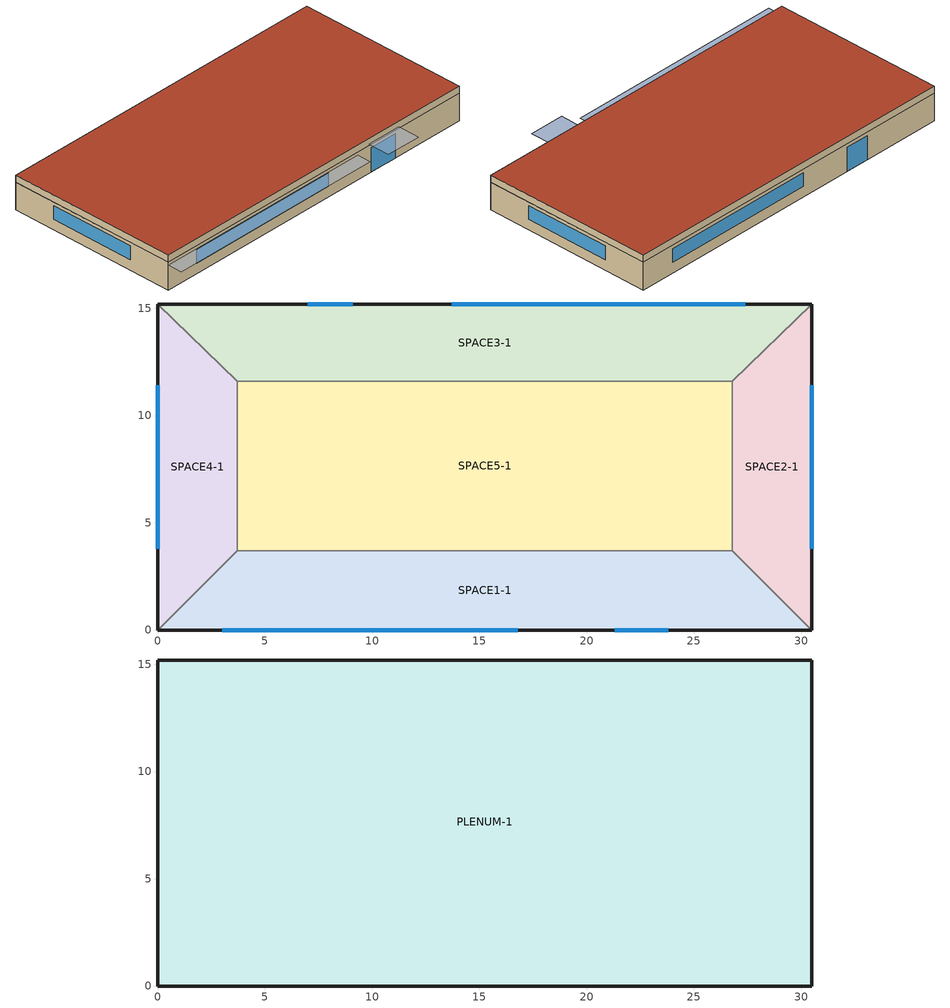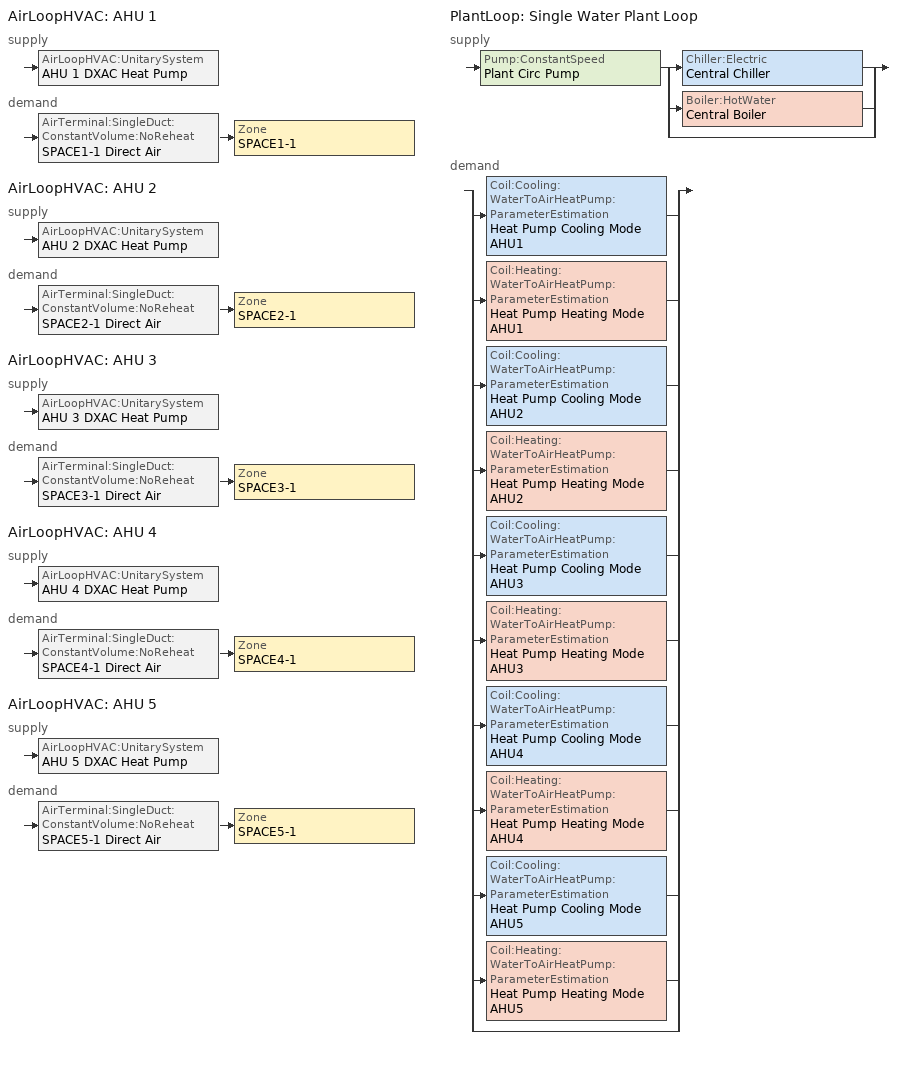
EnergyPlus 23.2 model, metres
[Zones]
SPACE3-1
 floor ground (FLOOR-SLAB-1): 26.8,11.6 3.7,11.6 0,15.2 30.5,15.2 z0
 wall outside (WALL-1): 30.5,15.2 0,15.2 z0:2.4
 wall to SPACE2-1 (INT-WALL-1): 26.8,11.6 30.5,15.2 z0:2.4
 wall to SPACE4-1 (INT-WALL-1): 0,15.2 3.7,11.6 z0:2.4
 wall to SPACE5-1 (INT-WALL-1): 3.7,11.6 26.8,11.6 z0:2.4
 window (Sgl Grey 3mm): 9.1,15.2 7,15.2 z0:2.1
 window (Dbl Clr 3mm/13mm Air): 27.4,15.2 13.7,15.2 z0.9:2.1
SPACE1-1
 floor ground (FLOOR-SLAB-1): 26.8,3.7 30.5,0 0,0 3.7,3.7 z0
 wall outside (WALL-1): 0,0 30.5,0 z0:2.4
 wall to SPACE2-1 (INT-WALL-1): 30.5,0 26.8,3.7 z0:2.4
 wall to SPACE4-1 (INT-WALL-1): 3.7,3.7 0,0 z0:2.4
 wall to SPACE5-1 (INT-WALL-1): 26.8,3.7 3.7,3.7 z0:2.4
 window (Sgl Grey 3mm): 21.3,0 23.8,0 z0:2.1
 window (Dbl Clr 3mm/13mm Air): 3,0 16.8,0 z0.9:2.1
SPACE2-1
 floor ground (FLOOR-SLAB-1): 26.8,11.6 30.5,15.2 30.5,0 26.8,3.7 z0
 wall outside (WALL-1): 30.5,0 30.5,15.2 z0:2.4
 wall to SPACE5-1 (INT-WALL-1): 26.8,11.6 26.8,3.7 z0:2.4
 window (Dbl Clr 3mm/13mm Air): 30.5,3.8 30.5,11.4 z0.9:2.1
SPACE4-1
 floor ground (FLOOR-SLAB-1): 3.7,3.7 0,0 0,15.2 3.7,11.6 z0
 wall outside (WALL-1): 0,15.2 0,0 z0:2.4
 wall to SPACE5-1 (INT-WALL-1): 3.7,3.7 3.7,11.6 z0:2.4
 window (Dbl Clr 3mm/13mm Air): 0,11.4 0,3.8 z0.9:2.1
SPACE5-1
 floor ground (FLOOR-SLAB-1): 26.8,11.6 26.8,3.7 3.7,3.7 3.7,11.6 z0
PLENUM-1
 floor to SPACE1-1 (CLNG-1): 26.8,3.7 30.5,0 0,0 3.7,3.7 z2.4
 floor to SPACE2-1 (CLNG-1): 26.8,11.6 30.5,15.2 30.5,0 26.8,3.7 z2.4
 floor to SPACE3-1 (CLNG-1): 26.8,11.6 3.7,11.6 0,15.2 30.5,15.2 z2.4
 floor to SPACE4-1 (CLNG-1): 3.7,3.7 0,0 0,15.2 3.7,11.6 z2.4
 floor to SPACE5-1 (CLNG-1): 26.8,11.6 26.8,3.7 3.7,3.7 3.7,11.6 z2.4
 wall outside (WALL-1): 30.5,15.2 0,15.2 0,0 30.5,0 30.5,15.2 z2.4:3
 roof outside (ROOF-1): 0,15.2 0,0 30.5,0 30.5,15.2 z3
shading: 0,-1.3 0,0 19.8,0 19.8,-1.3 z2.2; 21,-2 21,0 24.1,0 24.1,-2 z2.6
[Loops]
AirLoopHVAC 'AHU 1'
 supply: AirLoopHVAC:UnitarySystem 'AHU 1 DXAC Heat Pump'
 demand: AirTerminal:SingleDuct:ConstantVolume:NoReheat 'SPACE1-1 Direct Air' > Zone 'SPACE1-1'
AirLoopHVAC 'AHU 2'
 supply: AirLoopHVAC:UnitarySystem 'AHU 2 DXAC Heat Pump'
 demand: AirTerminal:SingleDuct:ConstantVolume:NoReheat 'SPACE2-1 Direct Air' > Zone 'SPACE2-1'
AirLoopHVAC 'AHU 3'
 supply: AirLoopHVAC:UnitarySystem 'AHU 3 DXAC Heat Pump'
 demand: AirTerminal:SingleDuct:ConstantVolume:NoReheat 'SPACE3-1 Direct Air' > Zone 'SPACE3-1'
AirLoopHVAC 'AHU 4'
 supply: AirLoopHVAC:UnitarySystem 'AHU 4 DXAC Heat Pump'
 demand: AirTerminal:SingleDuct:ConstantVolume:NoReheat 'SPACE4-1 Direct Air' > Zone 'SPACE4-1'
AirLoopHVAC 'AHU 5'
 supply: AirLoopHVAC:UnitarySystem 'AHU 5 DXAC Heat Pump'
 demand: AirTerminal:SingleDuct:ConstantVolume:NoReheat 'SPACE5-1 Direct Air' > Zone 'SPACE5-1'
PlantLoop 'Single Water Plant Loop'
 supply: Pump:ConstantSpeed 'Plant Circ Pump' > split
  | Chiller:Electric 'Central Chiller'
  | Boiler:HotWater 'Central Boiler'
  | bypass
 demand: split
  | Coil:Cooling:WaterToAirHeatPump:ParameterEstimation 'Heat Pump Cooling Mode AHU1'
  | Coil:Heating:WaterToAirHeatPump:ParameterEstimation 'Heat Pump Heating Mode AHU1'
  | Coil:Cooling:WaterToAirHeatPump:ParameterEstimation 'Heat Pump Cooling Mode AHU2'
  | Coil:Heating:WaterToAirHeatPump:ParameterEstimation 'Heat Pump Heating Mode AHU2'
  | Coil:Cooling:WaterToAirHeatPump:ParameterEstimation 'Heat Pump Cooling Mode AHU3'
  | Coil:Heating:WaterToAirHeatPump:ParameterEstimation 'Heat Pump Heating Mode AHU3'
  | Coil:Cooling:WaterToAirHeatPump:ParameterEstimation 'Heat Pump Cooling Mode AHU4'
  | Coil:Heating:WaterToAirHeatPump:ParameterEstimation 'Heat Pump Heating Mode AHU4'
  | Coil:Cooling:WaterToAirHeatPump:ParameterEstimation 'Heat Pump Cooling Mode AHU5'
  | Coil:Heating:WaterToAirHeatPump:ParameterEstimation 'Heat Pump Heating Mode AHU5'
  | bypass
[Building]
Building: Loads convergence tolerance value=0.04; Maximum number of warmup days=25; Minimum number of warmup days=6; North axis=30; Solar distribution=FullExterior; Temperature convergence tolerance value=0.4; Terrain=City
[Site:GroundTemperature:BuildingSurface]
20.03, 20.03, 20.13, 20.3, 20.43, 20.52, 20.62, 20.77, 20.78, 20.55, 20.44, 20.2
[Site:Location]
CHICAGO_IL_USA TMY2-94846: Elevation=190; Latitude=41.78; Longitude=-87.75; Time zone=-6
[SizingPeriod:DesignDay] Barometric pressure=99063; Day of month=21; Daylight saving time indicator=No; Humidity condition type=WetBulb; Rain indicator=No; Snow indicator=No; Solar model indicator=ASHRAEClearSky
Name | Daily dry bulb temperature range | Day type | Maximum dry bulb temperature | Month | Sky clearness | Wetbulb or dewpoint at maximum dry bulb | Wind direction | Wind speed
CHICAGO_IL_USA Annual Cooling 1% Design Conditions DB/MCWB | 10.7 | SummerDesignDay | 31.5 | 7 | 1 | 23 | 230 | 5.3
CHICAGO_IL_USA Annual Heating 99% Design Conditions DB | 0 | WinterDesignDay | -17.3 | 1 | 0 | -17.3 | 270 | 4.9
[Construction]
CLNG-1: MAT-CLNG-1
Dbl Clr 3mm/13mm Air: CLEAR 3MM, AIR 13MM, CLEAR 3MM
FLOOR-SLAB-1: CC03
INT-WALL-1: GP02, AL21, GP02
ROOF-1: RG01, BR01, IN46, WD01
Sgl Grey 3mm: GREY 3MM
WALL-1: WD01, PW03, IN02, GP01
[Material] Thermal absorptance=0.9
Name | Conductivity | Density | Roughness | Solar absorptance | Specific heat | Thickness | Visible absorptance
BR01 | 0.162 | 1121 | VeryRough | 0.7 | 1464 | 0.0095 | 0.7
CC03 | 1.31 | 2243 | MediumRough | 0.65 | 837 | 0.1016 | 0.65
GP01 | 0.16 | 801 | MediumSmooth | 0.75 | 837 | 0.0127 | 0.75
GP02 | 0.16 | 801 | MediumSmooth | 0.75 | 837 | 0.0159 | 0.75
IN02 | 0.043 | 10 | Rough | 0.75 | 837 | 0.0901 | 0.75
IN46 | 0.023 | 24 | VeryRough | 0.5 | 1590 | 0.0762 | 0.5
PW03 | 0.115 | 545 | MediumSmooth | 0.78 | 1213 | 0.0127 | 0.78
RG01 | 1.442 | 881 | Rough | 0.65 | 1674 | 0.0127 | 0.65
WD01 | 0.115 | 513 | MediumSmooth | 0.78 | 1381 | 0.0191 | 0.78
[Material:AirGap]
AL21: Thermal resistance=0.157
[Material:NoMass]
MAT-CLNG-1: Roughness=Rough; Solar absorptance=0.65; Thermal absorptance=0.65; Thermal resistance=0.652259; Visible absorptance=0.65
[WindowMaterial:Gas]
AIR 13MM: Gas type=Air; Thickness=0.0127
[WindowMaterial:Glazing] Back side infrared hemispherical emissivity=0.84; Conductivity=0.9; Front side infrared hemispherical emissivity=0.84; Infrared transmittance at normal incidence=0; Optical data type=SpectralAverage; Thickness=0.003
Name | Back side solar reflectance at normal incidence | Back side visible reflectance at normal incidence | Front side solar reflectance at normal incidence | Front side visible reflectance at normal incidence | Solar transmittance at normal incidence | Visible transmittance at normal incidence
CLEAR 3MM | 0.075 | 0.081 | 0.075 | 0.081 | 0.837 | 0.898
GREY 3MM | 0.061 | 0.061 | 0.061 | 0.061 | 0.626 | 0.611
[AirLoopHVAC] Design supply air flow rate=2
AHU 1; AHU 2; AHU 3; AHU 4; AHU 5
[AirLoopHVAC:UnitarySystem] Availability schedule=FanAvailSched; Control type=Load; Cooling supply air flow rate=2; Cooling supply air flow rate method=SupplyAirFlowRate; Fan placement=BlowThrough; Heating supply air flow rate=2; Heating supply air flow rate method=SupplyAirFlowRate; Maximum outdoor dry bulb temperature for supplemental heater operation=21; Maximum supply air temperature=50; No load supply air flow rate=0; No load supply air flow rate method=SupplyAirFlowRate; Supply air fan operating mode schedule=CyclingFanSch
Name | Controlling zone or thermostat location | Cooling coil | Heating coil | Supplemental heating coil | Supply fan
AHU 1 DXAC Heat Pump | SPACE1-1 | Heat Pump Cooling Mode AHU1 | Heat Pump Heating Mode AHU1 | Heat Pump DX Supp Heating Coil AHU1 | AHU 1 Supply Fan
AHU 2 DXAC Heat Pump | SPACE2-1 | Heat Pump Cooling Mode AHU2 | Heat Pump Heating Mode AHU2 | Heat Pump DX Supp Heating Coil AHU2 | AHU 2 Supply Fan
AHU 3 DXAC Heat Pump | SPACE3-1 | Heat Pump Cooling Mode AHU3 | Heat Pump Heating Mode AHU3 | Heat Pump DX Supp Heating Coil AHU3 | AHU 3 Supply Fan
AHU 4 DXAC Heat Pump | SPACE4-1 | Heat Pump Cooling Mode AHU4 | Heat Pump Heating Mode AHU4 | Heat Pump DX Supp Heating Coil AHU4 | AHU 4 Supply Fan
AHU 5 DXAC Heat Pump | SPACE5-1 | Heat Pump Cooling Mode AHU5 | Heat Pump Heating Mode AHU5 | Heat Pump DX Supp Heating Coil AHU5 | AHU 5 Supply Fan
[AirTerminal:SingleDuct:ConstantVolume:NoReheat] Availability schedule=FanAvailSched; Maximum air flow rate=2
SPACE1-1 Direct Air; SPACE2-1 Direct Air; SPACE3-1 Direct Air; SPACE4-1 Direct Air; SPACE5-1 Direct Air
[AvailabilityManager:Scheduled] Schedule=FanAvailSched
AHU 1 Availability 1; AHU 2 Availability 1; AHU 3 Availability 1; AHU 4 Availability 1; AHU 5 Availability 1
[Boiler:HotWater]
Central Boiler: Boiler flow mode=LeavingSetpointModulated; Design water flow rate=0.007; Efficiency curve temperature evaluation variable=LeavingBoiler; Fuel type=NaturalGas; Maximum part load ratio=1.2; Minimum part load ratio=0; Nominal capacity=90000; Nominal thermal efficiency=0.8; Normalized boiler efficiency curve=BoilerEfficiency; Optimum part load ratio=1; Water outlet upper temperature limit=100
[Chiller:Electric]
Central Chiller: Chilled water outlet temperature lower limit=5; Chiller flow mode=LeavingSetpointModulated; Condenser type=AirCooled; Design chilled water flow rate=0.007; Design chilled water outlet temperature=6.67; Design condenser fluid flow rate=0.001; Design condenser inlet temperature=35; Maximum part load ratio=1; Minimum part load ratio=0; Nominal capacity=250000; Nominal cop=3.2; Optimum part load ratio=0.65; Temperature rise coefficient=2.778; Coefficient 1 of capacity ratio curve=0.9949; Coefficient 1 of full load ratio curve=0.03303; Coefficient 1 of power ratio curve=2.333; Coefficient 2 of capacity ratio curve=-0.045954; Coefficient 2 of full load ratio curve=0.6852; Coefficient 2 of power ratio curve=-1.975; Coefficient 3 of capacity ratio curve=-0.0013543; Coefficient 3 of full load ratio curve=0.2818; Coefficient 3 of power ratio curve=0.6121
[Coil:Cooling:WaterToAirHeatPump:ParameterEstimation] Compressor efficiency=1.34624; Compressor power losses=2235.29; Compressor type=Scroll; Design source side flow rate=0.0015; Fan delay time=60; High pressure cutoff=3000000; Latent capacity time constant=60; Leak rate coefficient=0.020653; Load side outside surface heat transfer coefficient=3411.03; Load side total heat transfer coefficient=3780.19; Low pressure cutoff=0; Maximum cycling rate=2.5; Nominal cooling coil capacity=38000; Nominal time for condensate removal to begin=0; Part load fraction correlation curve=HPACCOOLPLFFPLR; Ratio of initial moisture evaporation rate and steady state latent capacity=0; Refrigerant type=R22; Refrigerant volume flow rate=0.00974424; Source side heat transfer coefficient=1927.57; Superheat temperature at the evaporator outlet=1.57066; Volume ratio=2.30803
Heat Pump Cooling Mode AHU1; Heat Pump Cooling Mode AHU2; Heat Pump Cooling Mode AHU3; Heat Pump Cooling Mode AHU4; Heat Pump Cooling Mode AHU5
[Coil:Heating:Fuel] Availability schedule=FanAvailSched; Burner efficiency=0.8; Fuel type=NaturalGas; Nominal capacity=32000
Heat Pump DX Supp Heating Coil AHU1; Heat Pump DX Supp Heating Coil AHU2; Heat Pump DX Supp Heating Coil AHU3; Heat Pump DX Supp Heating Coil AHU4; Heat Pump DX Supp Heating Coil AHU5
[Coil:Heating:WaterToAirHeatPump:ParameterEstimation] Compressor efficiency=1.26356; Compressor power losses=3913.38; Compressor type=Scroll; Design source side flow rate=0.0015; Gross rated heating capacity=38000; High pressure cutoff=3000000; Leak rate coefficient=2.0775e-06; Load side total heat transfer coefficient=5795.05; Low pressure cutoff=0; Part load fraction correlation curve=HPACHEATPLFFPLR; Refrigerant type=R22; Refrigerant volume flow rate=0.00699573; Source side heat transfer coefficient=4003.22; Superheat temperature at the evaporator outlet=1.56696; Volume ratio=4.96167
Heat Pump HEATING Mode AHU1; Heat Pump HEATING Mode AHU2; Heat Pump HEATING Mode AHU3; Heat Pump HEATING Mode AHU4; Heat Pump HEATING Mode AHU5
[DesignSpecification:OutdoorAir] Outdoor air flow per person=0.00944; Outdoor air flow per zone=0; Outdoor air flow per zone floor area=0; Outdoor air method=Flow/Person
SZ DSOA SPACE1-1; SZ DSOA SPACE2-1; SZ DSOA SPACE3-1; SZ DSOA SPACE4-1; SZ DSOA SPACE5-1
[ElectricEquipment] Design level calculation method=EquipmentLevel; Fraction latent=0; Fraction lost=0; Fraction radiant=0.3; Schedule=EQUIP-1
Name | Design level | Zone or zonelist or space or spacelist
SPACE1-1 ElecEq 1 | 1056 | SPACE1-1
SPACE2-1 ElecEq 1 | 456 | SPACE2-1
SPACE3-1 ElecEq 1 | 1056 | SPACE3-1
SPACE4-1 ElecEq 1 | 456 | SPACE4-1
SPACE5-1 ElecEq 1 | 1976 | SPACE5-1
[Fan:OnOff] Availability schedule=FanAvailSched; Fan total efficiency=0.7; Maximum flow rate=2; Motor efficiency=0.9; Motor in airstream fraction=1; Pressure rise=600
AHU 2 Supply Fan; AHU 3 Supply Fan; AHU 4 Supply Fan; AHU 5 Supply Fan
[Fan:SystemModel]
AHU 1 Supply Fan: Availability schedule=FanAvailSched; Design electric power consumption=Autosize; Design maximum air flow rate=2; Design power sizing method=TotalEfficiencyAndPressure; Design pressure rise=600; Electric power minimum flow rate fraction=0; Fan total efficiency=0.7; Motor efficiency=0.9; Motor in air stream fraction=1; Speed control method=Discrete
[Lights] Design level calculation method=LightingLevel; End use subcategory=GeneralLights; Fraction radiant=0.59; Fraction replaceable=0; Fraction visible=0.2; Return air fraction=0; Schedule=LIGHTS-1
Name | Lighting level | Zone or zonelist or space or spacelist
SPACE1-1 Lights 1 | 1584 | SPACE1-1
SPACE2-1 Lights 1 | 684 | SPACE2-1
SPACE3-1 Lights 1 | 1584 | SPACE3-1
SPACE4-1 Lights 1 | 684 | SPACE4-1
SPACE5-1 Lights 1 | 2964 | SPACE5-1
[People] Activity level schedule=ActSchd; Fraction radiant=0.3; Number of people calculation method=People; Number of people schedule=OCCUPY-1
Name | Number of people | Zone or zonelist or space or spacelist
SPACE1-1 People 1 | 11 | SPACE1-1
SPACE2-1 People 1 | 5 | SPACE2-1
SPACE3-1 People 1 | 11 | SPACE3-1
SPACE4-1 People 1 | 5 | SPACE4-1
SPACE5-1 People 1 | 20 | SPACE5-1
[PlantEquipmentList]
cooling plant: Central Chiller, Chiller:Electric
heating plant: Central Boiler, Boiler:HotWater
[PlantEquipmentOperation:CoolingLoad]
Central Plant Cooling Only: Load range 1 lower limit=0; Load range 1 upper limit=1000000; Range 1 equipment list=cooling plant
[PlantEquipmentOperation:HeatingLoad]
Central Plant Heating Only: Load range 1 lower limit=0; Load range 1 upper limit=1000000; Range 1 equipment list=heating plant
[PlantEquipmentOperationSchemes]
Plant Loop Operation: Control scheme 1=Central Plant Heating Only; Control scheme 1 schedule=PlantHeatingOnSched; Control scheme 2=Central Plant Cooling Only; Control scheme 2 schedule=PlantCoolingOnSched
[PlantLoop]
Single Water Plant Loop: Fluid type=Water; Load distribution scheme=SequentialLoad; Maximum loop flow rate=0.007; Maximum loop temperature=98; Minimum loop flow rate=0; Minimum loop temperature=1; Plant equipment operation scheme=Plant Loop Operation; Plant loop demand calculation scheme=DualSetpointDeadband; Plant loop volume=Autocalculate
[Pump:ConstantSpeed]
Plant Circ Pump: Design flow rate=0.007; Design power consumption=50; Design pump head=5000; Fraction of motor inefficiencies to fluid stream=0; Motor efficiency=0.87; Pump control type=Continuous
[SetpointManager:Scheduled:DualSetpoint] Control variable=Temperature; High setpoint schedule=Plant Loop High Temp Schedule; Low setpoint schedule=Plant Loop Low Temp Schedule
Name | Setpoint node or nodelist
Central Boiler Setpoint Manager | Central Boiler Outlet Node
Central Chiller Setpoint Manager | Central Chiller Outlet Node
Water Loop Setpoint Manager | Plant Supply Outlet Node
[Sizing:Plant]
Name | Design loop exit temperature | Loop design temperature difference | Loop type
Hot Water Loop | 82 | 11 | Heating
Chilled Water Loop | 7.22 | 6.67 | Cooling
[Sizing:System] 100 outdoor air in cooling=No; 100 outdoor air in heating=No; Central cooling capacity control method=VAV; Central cooling design supply air humidity ratio=0.008; Central cooling design supply air temperature=12; Central heating design supply air humidity ratio=0.008; Central heating design supply air temperature=50; Central heating maximum system air flow ratio=1; Cooling design capacity=Autosize; Cooling design capacity method=CoolingDesignCapacity; Cooling supply air flow rate=0; Cooling supply air flow rate method=DesignDay; Design outdoor air flow rate=0; Heating design capacity=Autosize; Heating design capacity method=HeatingDesignCapacity; Heating supply air flow rate=0; Heating supply air flow rate method=DesignDay; Precool design humidity ratio=0.008; Precool design temperature=11; Preheat design humidity ratio=0.008; Preheat design temperature=7; Type of load to size on=Sensible; Type of zone sum to use=NonCoincident; Zone maximum outdoor air fraction=1
AHU 1; AHU 2; AHU 3; AHU 4; AHU 5
[Sizing:Zone] Account for dedicated outdoor air system=No; Cooling design air flow method=DesignDay; Cooling design air flow rate=0; Dedicated outdoor air high setpoint temperature for design=Autosize; Dedicated outdoor air low setpoint temperature for design=Autosize; Dedicated outdoor air system control strategy=NeutralSupplyAir; Heating design air flow method=DesignDay; Heating design air flow rate=0; Zone cooling design supply air humidity ratio=0.008; Zone cooling design supply air temperature=14; Zone cooling design supply air temperature input method=SupplyAirTemperature; Zone cooling sizing factor=0; Zone heating design supply air humidity ratio=0.008; Zone heating design supply air temperature=50; Zone heating design supply air temperature input method=SupplyAirTemperature; Zone heating sizing factor=0
Name | Design specification outdoor air object
SPACE1-1 | SZ DSOA SPACE1-1
SPACE2-1 | SZ DSOA SPACE2-1
SPACE3-1 | SZ DSOA SPACE3-1
SPACE4-1 | SZ DSOA SPACE4-1
SPACE5-1 | SZ DSOA SPACE5-1
[ThermostatSetpoint:DualSetpoint]
DualSetPoint: Cooling setpoint temperature schedule=Clg-SetP-Sch; Heating setpoint temperature schedule=Htg-SetP-Sch
[ThermostatSetpoint:SingleCooling]
CoolingSetpoint: Setpoint temperature schedule=Clg-SetP-Sch
[ThermostatSetpoint:SingleHeating]
HeatingSetpoint: Setpoint temperature schedule=Htg-SetP-Sch
[Zone] Multiplier=1; Type=1
Name | Ceiling height | Volume
PLENUM-1 | 0.6096 | 283.2
SPACE1-1; SPACE3-1 | 2.4384 | 239.247
SPACE2-1; SPACE4-1 | 2.4384 | 103.311
SPACE5-1 | 2.4384 | 447.683
[ZoneControl:Thermostat] Control 1=CoolingSetPoint; Control 2=HeatingSetpoint; Control 3=DualSetPoint; Control type schedule=Zone Control Type Sched
Name | Zone or zonelist
SPACE1-1 Control | SPACE1-1
SPACE2-1 Control | SPACE2-1
SPACE3-1 Control | SPACE3-1
SPACE4-1 Control | SPACE4-1
SPACE5-1 Control | SPACE5-1
[Zone equipment]
SPACE1-1: SPACE1-1 Direct Air
SPACE2-1: SPACE2-1 Direct Air
SPACE3-1: SPACE3-1 Direct Air
SPACE4-1: SPACE4-1 Direct Air
SPACE5-1: SPACE5-1 Direct Air
[ZoneInfiltration:DesignFlowRate] Constant term coefficient=0; Design flow rate calculation method=Flow/Zone; Schedule=INFIL-SCH; Temperature term coefficient=0; Velocity squared term coefficient=0; Velocity term coefficient=0.2237
Name | Design flow rate | Zone or zonelist or space or spacelist
SPACE1-1 Infil 1 | 0.0167 | SPACE1-1
SPACE2-1 Infil 1 | 0.00717 | SPACE2-1
SPACE3-1 Infil 1 | 0.0167 | SPACE3-1
SPACE4-1 Infil 1 | 0.00717 | SPACE4-1
SPACE5-1 Infil 1 | 0.031089 | SPACE5-1
[Curve:Quadratic] Maximum value of x=1; Minimum value of x=0; Coefficient3 x 2=0
Name | Coefficient1 constant | Coefficient2 x
BoilerEfficiency | 1 | 0
HPACCOOLPLFFPLR; HPACHEATPLFFPLR | 0.75 | 0.25
[Schedule:Compact]
ACTSCHD: Through: 12/31, For: Alldays, Until: 24:00, 117.24
CLG-SETP-SCH: Through: 12/31, For: Weekdays CustomDay1 CustomDay2, Until: 7:00, 40, Until: 18:00, 23.9, Until: 24:00, 40, For: Weekends Holidays, Until: 7:00, 40, Until: 13:00, 23.9, Until: 24:00, 32.2, For: SummerDesignDay, Until: 24:00, 23.9, For: WinterDesignDay, Until: 24:00, 40
CyclingFanSch: Through: 12/31, For: AllDays, Until: 24:00, 0
EQUIP-1: Through: 12/31, For: Weekdays SummerDesignDay CustomDay1 CustomDay2, Until: 8:00, 0.02, Until: 9:00, 0.4, Until: 14:00, 0.9, Until: 15:00, 0.8, Until: 16:00, 0.7, Until: 18:00, 0.5, Until: 20:00, 0.3, Until: 24:00, 0.02, For: Weekends Holidays WinterDesignDay, Until: 24:00, 0.2
FANAVAILSCHED: Through: 3/31, For: Alldays, Until: 24:00, 1, Through: 9/30, For: Weekdays, Until: 7:00, 0, Until: 17:00, 1, Until: 24:00, 0, For: Weekends Holidays CustomDay1 CustomDay2, Until: 24:00, 0, For: SummerDesignDay WinterDesignDay, Until: 24:00, 1, Through: 12/31, For: Alldays, Until: 24:00, 1
HTG-SETP-SCH: Through: 12/31, For: Weekdays CustomDay1 CustomDay2, Until: 7:00, 12.8, Until: 18:00, 21.1, Until: 24:00, 12.8, For: Weekends Holidays, Until: 7:00, 12.8, Until: 13:00, 21.1, Until: 24:00, 12.8, For: SummerDesignDay, Until: 24:00, 12.8, For: WinterDesignDay, Until: 24:00, 21.1
INFIL-SCH: Through: 3/31, For: Alldays, Until: 24:00, 1, Through: 10/31, For: Alldays, Until: 24:00, 0, Through: 12/31, For: Alldays, Until: 24:00, 1
LIGHTS-1: Through: 12/31, For: Weekdays SummerDesignDay CustomDay1 CustomDay2, Until: 8:00, 0.05, Until: 9:00, 0.9, Until: 10:00, 0.95, Until: 11:00, 1, Until: 12:00, 0.95, Until: 13:00, 0.8, Until: 14:00, 0.9, Until: 18:00, 1, Until: 19:00, 0.6, Until: 21:00, 0.2, Until: 24:00, 0.05, For: Weekends Holidays WinterDesignDay, Until: 24:00, 0.05
OCCUPY-1: Through: 12/31, For: Weekdays SummerDesignDay CustomDay1 CustomDay2, Until: 8:00, 0, Until: 11:00, 1, Until: 12:00, 0.8, Until: 13:00, 0.4, Until: 14:00, 0.8, Until: 18:00, 1, Until: 19:00, 0.5, Until: 21:00, 0.1, Until: 24:00, 0, For: Weekends Holidays WinterDesignDay, Until: 24:00, 0
PLANT LOOP HIGH TEMP SCHEDULE: Through: 12/31, For: Alldays, Until: 24:00, 32.22
PLANT LOOP LOW TEMP SCHEDULE: Through: 12/31, For: Alldays, Until: 24:00, 15.56
PLANTCOOLINGONSCHED; PLANTHEATINGONSCHED: Through: 3/31, For: Alldays, Until: 24:00, 1, Through: 9/30, For: Alldays, Until: 24:00, 1, Through: 12/31, For: Alldays, Until: 24:00, 1
ZONE CONTROL TYPE SCHED: Through: 12/31, For: Weekdays Weekends Holidays CustomDay1 CustomDay2, Until: 24:00, 4, For: SummerDesignDay, Until: 24:00, 2, For: WinterDesignDay, Until: 24:00, 1
